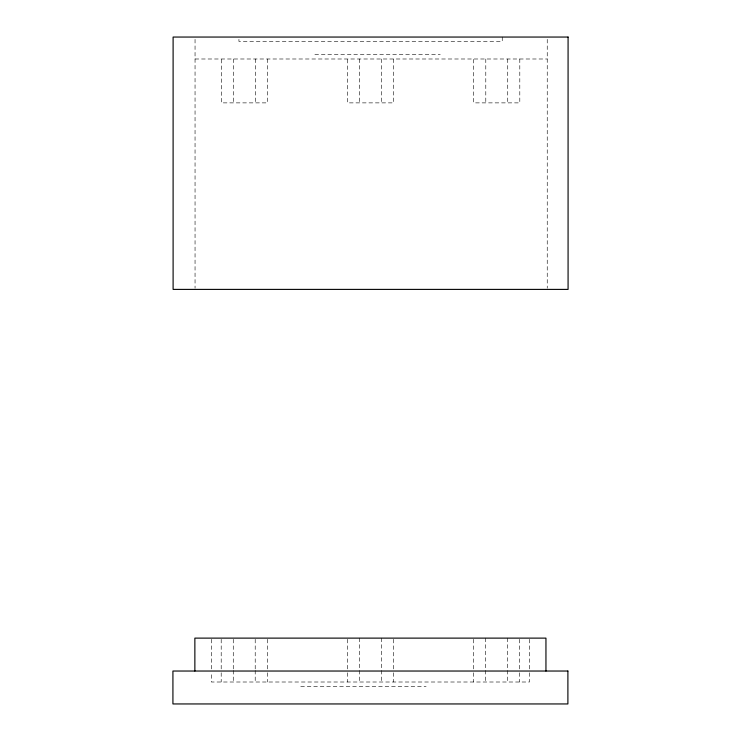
<?xml version="1.0" encoding="UTF-8"?>
<svg xmlns="http://www.w3.org/2000/svg" width="741" height="741" viewBox="0 0 741 741"><rect width="100%" height="100%" fill="white"/><g stroke="black" fill="none" stroke-linecap="round" stroke-linejoin="round"><path stroke-width="0.56" stroke-dasharray="3.71 2.78" d="M314.86 54.602L440.265 54.602M195.05 58.993L547.238 58.993M300.735 686.398L426.14 686.398M547.238 39.356L547.238 288.24M529.491 639.279L529.491 671.615M529.491 672.763L529.491 682.007L211.324 682.007L211.324 672.763M519.802 58.993L519.802 102.879L473.721 102.879L473.721 58.993M519.617 639.279L519.617 671.615M519.617 672.763L519.617 682.007M507.733 58.993L507.733 102.879M507.548 638.121L507.548 669.299M507.548 670.457L507.548 682.007M502.25 37.05L502.25 41.44L238.935 41.44L238.935 37.05M485.79 58.993L485.79 102.879M485.605 638.121L485.605 669.299M485.605 670.457L485.605 682.007M473.536 639.279L473.536 671.615M473.536 672.763L473.536 682.007M393.628 58.993L393.628 102.879L347.557 102.879L347.557 58.993M393.443 639.279L393.443 671.615M393.443 672.763L393.443 682.007M381.569 58.993L381.569 102.879M381.383 638.121L381.383 669.299M381.383 670.457L381.383 682.007M359.617 58.993L359.617 102.879M359.431 638.121L359.431 669.299M359.431 670.457L359.431 682.007M347.372 639.279L347.372 671.615M347.372 672.763L347.372 682.007M267.464 58.993L267.464 102.879L221.383 102.879L221.383 58.993M267.279 639.279L267.279 671.615M267.279 672.763L267.279 682.007M255.395 58.993L255.395 102.879M255.21 639.279L255.21 669.299M255.21 670.457L255.21 682.007M233.452 58.993L233.452 102.879M233.267 639.279L233.267 669.299M233.267 670.457L233.267 682.007M221.198 639.279L221.198 671.615M221.198 672.763L221.198 682.007M211.324 639.279L211.324 671.615M195.05 39.356L195.05 288.24"/><path stroke-width="1.11" d="M545.95 671.031L545.95 638.121L194.864 638.121L194.864 671.031M568.078 37.05L173.107 37.05L173.107 289.398L568.078 289.398L568.078 37.05M567.893 671.031L172.922 671.031L172.922 703.95L567.893 703.95L567.893 671.031"/></g></svg>
